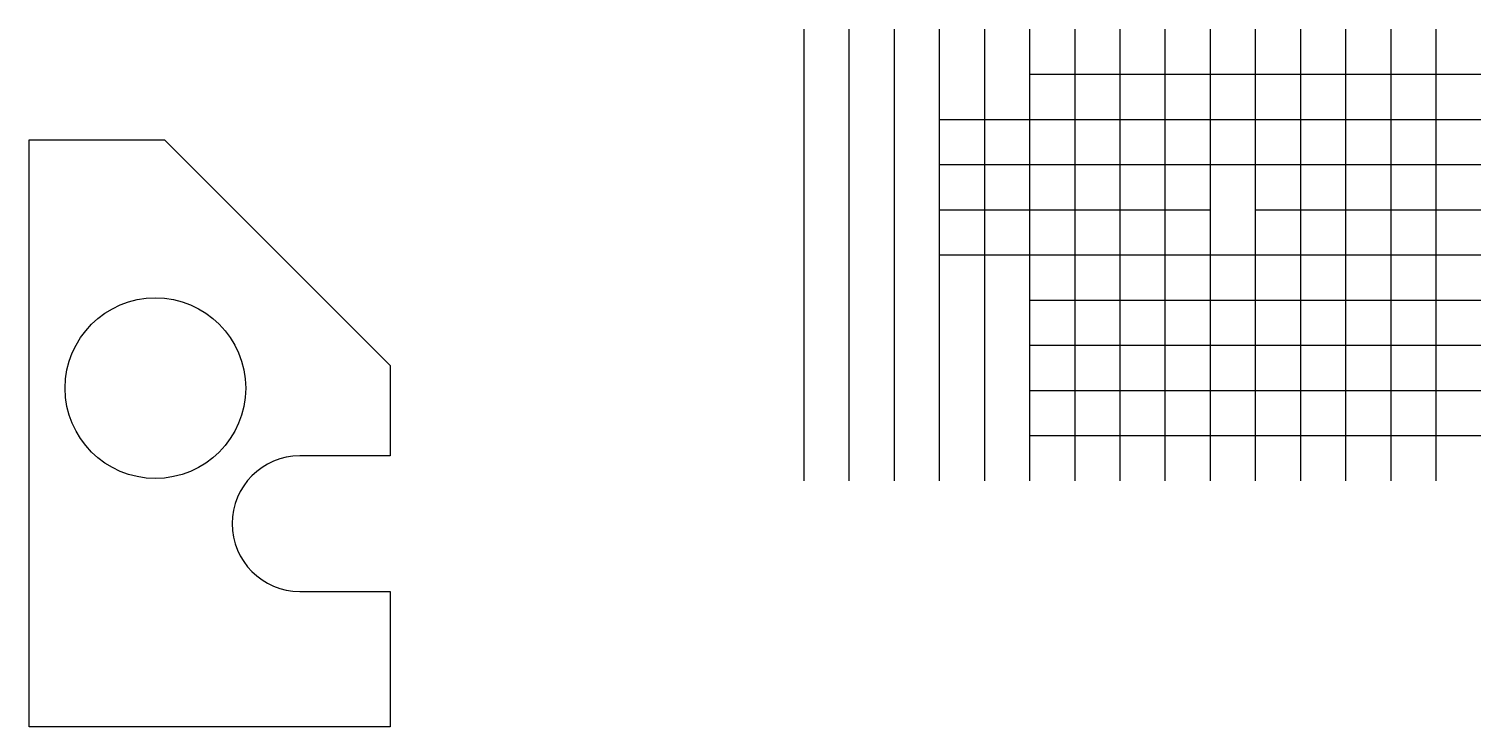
# Model space of a CAD drawing. Header units: millimetres. Extents: x 1040 to 1362, y 1596 to 1750.
import ezdxf

# ---------------------------------------------------------------- set-up
doc = ezdxf.new("R2010")
doc.units = ezdxf.units.MM

msp = doc.modelspace()

# ---------------------------------------------------------------- linework, layer by layer
for p, q in [((1211.54, 1750.32), (1211.54, 1650.32)), ((1221.54, 1750.32), (1221.54, 1650.32)), ((1221.54, 1750.32), (1221.54, 1650.32)), ((1231.54, 1750.32), (1231.54, 1650.32)), ((1241.54, 1750.32), (1241.54, 1650.32)), ((1251.54, 1750.32), (1251.54, 1650.32)), ((1261.54, 1750.32), (1261.54, 1650.32)), ((1271.54, 1750.32), (1271.54, 1650.32)), ((1281.54, 1750.32), (1281.54, 1650.32)), ((1291.54, 1750.32), (1291.54, 1650.32)), ((1301.54, 1750.32), (1301.54, 1690.32)), ((1311.54, 1750.32), (1311.54, 1700.32)), ((1321.54, 1750.32), (1321.54, 1700.32)), ((1331.54, 1750.32), (1331.54, 1700.32)), ((1341.54, 1750.32), (1341.54, 1650.32)), ((1351.54, 1750.32), (1351.54, 1650.32)), ((1261.54, 1740.32), (1361.54, 1740.32)), ((1241.54, 1730.32), (1361.54, 1730.32)), ((1039.9, 1725.82), (1069.9, 1725.82)), ((1039.9, 1595.82), (1039.9, 1725.82)), ((1069.9, 1725.82), (1119.9, 1675.82)), ((1241.54, 1720.32), (1361.54, 1720.32)), ((1241.54, 1720.32), (1361.54, 1720.32)), ((1241.54, 1720.32), (1361.54, 1720.32)), ((1241.54, 1710.32), (1301.54, 1710.32)), ((1261.54, 1710.32), (1291.54, 1710.32)), ((1261.54, 1710.32), (1291.54, 1710.32)), ((1261.54, 1710.32), (1291.54, 1710.32)), ((1261.54, 1710.32), (1291.54, 1710.32)), ((1261.54, 1710.32), (1291.54, 1710.32)), ((1311.54, 1710.32), (1351.54, 1710.32)), ((1341.54, 1710.32), (1361.54, 1710.32)), ((1341.54, 1710.32), (1361.54, 1710.32)), ((1341.54, 1710.32), (1361.54, 1710.32)), ((1341.54, 1710.32), (1361.54, 1710.32)), ((1341.54, 1710.32), (1361.54, 1710.32)), ((1341.54, 1710.32), (1361.54, 1710.32)), ((1241.54, 1700.32), (1291.54, 1700.32)), ((1241.54, 1700.32), (1351.54, 1700.32)), ((1301.54, 1700.32), (1301.54, 1650.32)), ((1311.54, 1700.32), (1311.54, 1650.32)), ((1321.54, 1700.32), (1321.54, 1650.32)), ((1331.54, 1700.32), (1331.54, 1650.32)), ((1341.54, 1700.32), (1361.54, 1700.32)), ((1341.54, 1700.32), (1361.54, 1700.32)), ((1261.54, 1690.32), (1361.54, 1690.32)), ((1261.54, 1680.32), (1361.54, 1680.32)), ((1261.54, 1680.32), (1361.54, 1680.32)), ((1119.9, 1675.82), (1119.9, 1675.82)), ((1119.9, 1675.82), (1119.9, 1675.82)), ((1119.9, 1675.82), (1119.9, 1655.82)), ((1261.54, 1670.32), (1361.54, 1670.32)), ((1261.54, 1660.32), (1361.54, 1660.32)), ((1119.9, 1655.82), (1099.9, 1655.82)), ((1099.9, 1625.82), (1119.9, 1625.82)), ((1119.9, 1625.82), (1119.9, 1595.82)), ((1119.9, 1595.82), (1039.9, 1595.82))]:
    msp.add_line(p, q)
msp.add_circle((1067.9, 1670.82), 20)
msp.add_arc((1099.9, 1640.82), 15, 90, 270)

doc.saveas('drawing.dxf')
